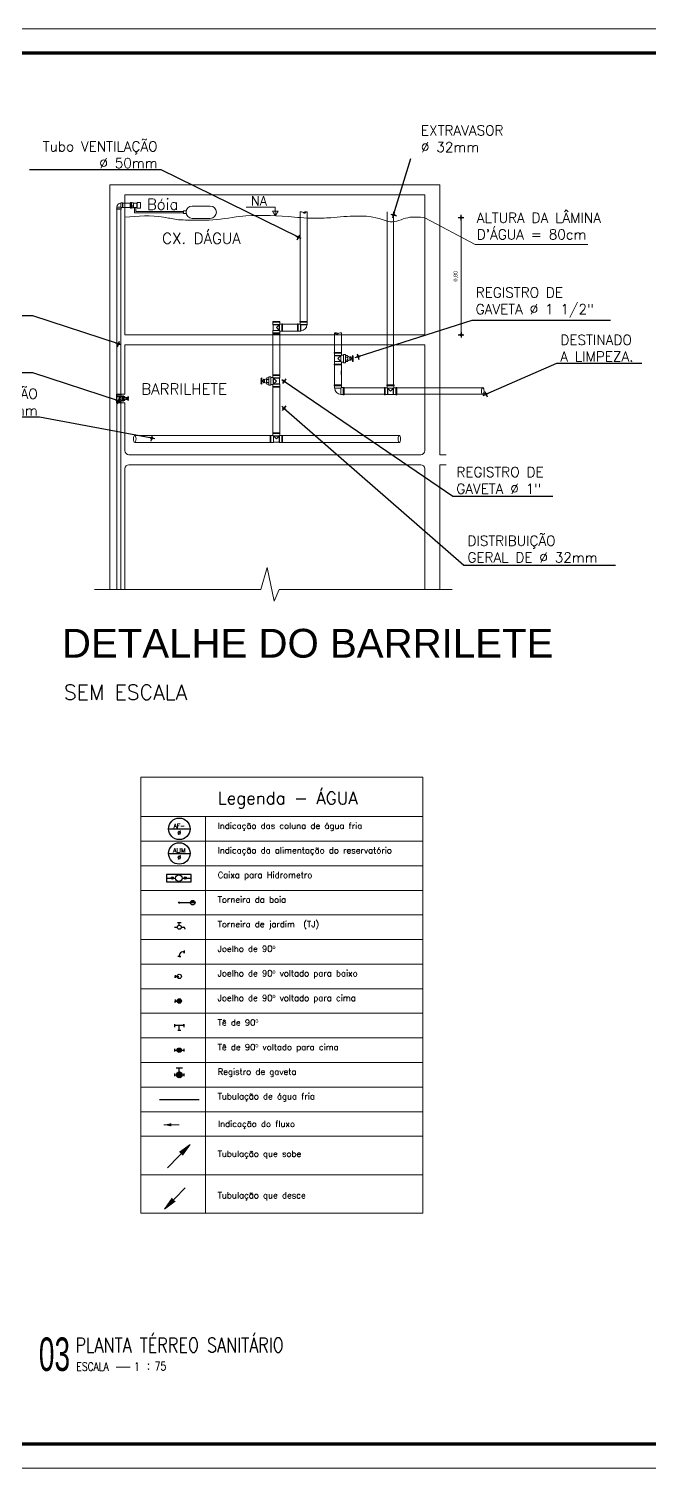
# Model space of a CAD drawing. Header units: millimetres. Extents: x 1345 to 2117, y 1214 to 1365.
# Drawn here: x 1962.67 to 1981.88, y 1251.49 to 1296.04 of the extents above; entities that cross this region are included whole.
import ezdxf
from ezdxf.enums import TextEntityAlignment as Align

# ---------------------------------------------------------------- set-up
doc = ezdxf.new("R2010")
doc.units = ezdxf.units.MM
doc.header["$LTSCALE"] = 0.5
for name, color, linetype in [('02', 2, 'Continuous'), ('APBAN', 4, 'Continuous'), ('CERC02', 3, 'Continuous'), ('CERÂMICA', 8, 'Continuous'), ('COTAS', 7, 'Continuous'), ('parede', 2, 'Continuous'), ('TEXT02', 3, 'Continuous'), ('TEXTO', 3, 'Continuous'), ('tubulação esg', 4, 'Continuous'), ('TUBULAÇÃO_HIDRÁULICA', 5, 'Continuous'), ('TXT_0', 7, 'Continuous'), ('TXT_2', 6, 'Continuous')]:
    doc.layers.add(name, color=color, linetype=linetype)
for name, color, linetype, lineweight in [('E-TXT-G', 3, 'Continuous', 30), ('E-TXT-W', 7, 'Continuous', 15), ('E-TXT-Y', 2, 'Continuous', 40)]:
    doc.layers.add(name, color=color, linetype=linetype, lineweight=lineweight)
doc.styles.add('ADITIVOCAD', font='ROMANS.shx')
doc.styles.add('COTAS', font='romans.shx')
doc.styles.add('R80', font='simplex.shx', dxfattribs={"height": 0.2})
doc.styles.add('REG140', font='romans.shx', dxfattribs={"width": 0.8, "height": 0.35})
doc.styles.add('REG80', font='romans.shx', dxfattribs={"width": 0.8, "height": 0.1})
doc.styles.add('ROMANS', font='romans', dxfattribs={"height": 0.1})
doc.styles.add('SANSSERIF', font='sas_____.pfb', dxfattribs={"height": 1})
doc.styles.add('SANSSERIF2', font='sanssb__.ttf', dxfattribs={"width": 0.8})
doc.styles.get("Standard").update_dxf_attribs({"font": 'arial.ttf'})
doc.dimstyles.new('COTAS', dxfattribs={"dimtxt": 0.08, "dimasz": 0.06, "dimexe": 0.18, "dimexo": 0.0625, "dimgap": 0.05, "dimtad": 1, "dimdec": 4, "dimzin": 4, "dimdsep": 46, "dimtxsty": 'R80', "dimblk1": 'DOT', "dimblk2": 'DOT', "dimsah": 1, "dimcen": 0.09, "dimse1": 1, "dimse2": 1, "dimclrt": 150, "dimadec": 0, "dimazin": 0, "dimtfac": 1, "dimtdec": 4, "dimtmove": 2, "dimatfit": 3, "dimldrblk": 'DOT', "dimfxl": 0, "dimtolj": 1, "dimtzin": 0, "dimarcsym": 0})

# ---------------------------------------------------------------- blocks, each defined once
blk = doc.blocks.new('_Dot')
at = {"color": 0, "lineweight": -2}
blk.add_line((-0.5, 0), (-1, 0), dxfattribs=at)
at = {"color": 0, "const_width": 0.5}
blk.add_lwpolyline([(-0.25, 0, 1), (0.25, 0, 1)], format="xyb", close=True, dxfattribs=at)
blk = doc.blocks.new('DOT')
for p, q in [((1.5, 0), (-1.5, 0)), ((0, -1.5), (0, 1.5))]:
    blk.add_line(p, q)
blk.add_circle((0, 0), 0.5)
blk = doc.blocks.new('Adh_Afn')
blk.add_line((-0.25, 0), (0.25, 0))
blk.add_circle((0, 0), 0.25)
at = {"flags": 8}
for tag, p in [('$AF', (0, 0.07)), ('$DIAM', (0, -0.091))]:
    blk.add_attdef(tag, text='', height=0.1, dxfattribs=at).set_placement(p, align=Align.MIDDLE)
blk = doc.blocks.new('ADH_HIDROM2')
h = blk.add_hatch(color=256)
edge = h.paths.add_edge_path()
edge.add_arc((-0.112, -0.001), 0.0185, 0, 360)
h = blk.add_hatch(color=256)
edge = h.paths.add_edge_path()
edge.add_arc((0.098, -0.001), 0.0185, 0, 360)
for p, q in [((-0.207, -0.001), (-0.061, -0.001)), ((0.047, -0.001), (0.193, -0.001))]:
    blk.add_line(p, q)
blk.add_lwpolyline([(-0.207, -0.061), (0.193, -0.061), (0.193, 0.059), (-0.207, 0.059)], close=True)
for centre, radius in [((-0.112, -0.001), 0.0185), ((-0.007, -0.001), 0.0539), ((0.098, -0.001), 0.0185)]:
    blk.add_circle(centre, radius)
blk = doc.blocks.new('ADH_TOR_BOIA')
for points in [[(-0.01, 0, 1), (0.01, 0, 1)], [(0.181, 0), (0.256, 0, 1)]]:
    blk.add_hatch(color=256).paths.add_polyline_path(points)
blk.add_line((0.01, 0), (0.256, 0))
for centre, radius in [((0, 0), 0.0103), ((0.219, 0), 0.0375)]:
    blk.add_circle(centre, radius)
blk = doc.blocks.new('ADH_TOR_PRE')
for p, q in [((-0.028, 0.078), (0.028, 0.078)), ((0, 0.032), (0, 0.078)), ((-0.078, 0), (-0.032, 0)), ((0.032, 0), (0.067, 0)), ((0.088, -0.022), (0.088, -0.032))]:
    blk.add_line(p, q)
blk.add_circle((0, 0), 0.0323)
blk.add_arc((0.067, -0.022), 0.0217, 359.6876, 88.1133)
blk = doc.blocks.new('Adh_cx_j90')
blk.add_lwpolyline([(0.078, 0.0225), (0.078, -0.0225), (0.078, 0), (0.06, 0, 0.4142136), (0, -0.06), (0, -0.078), (0.0225, -0.078), (-0.0225, -0.078)], format="xyb")
blk = doc.blocks.new('Adh_cx_j90b')
blk.add_lwpolyline([(-0.068, 0.022), (-0.068, -0.022), (-0.068, 0), (-0.006, 0)])
blk.add_circle((0, 0), 0.0359)
blk = doc.blocks.new('Adh_cx_j90c')
h = blk.add_hatch()
h.set_pattern_fill('_U', color=256, scale=0.003, angle=45, style=0, double=1)
h.set_pattern_definition([(45, (-6.0733674, -5.0413484), (-0.0021213203, 0.0021213203), []), (135, (-6.0733674, -5.0413484), (-0.0021213203, -0.0021213203), [])])
h.paths.add_polyline_path([(-0.017, 0, 1), (0.017, 0, 1)])
blk.add_lwpolyline([(-0.068, 0.022), (-0.068, -0.023), (-0.068, 0), (-0.036, 0)])
for radius in [0.0359, 0.017]:
    blk.add_circle((0, 0), radius)
blk = doc.blocks.new('Adh_cx_te90')
for p, q in [((-0.075, -0.0225), (-0.075, 0.0225)), ((0.075, 0), (-0.075, 0)), ((0, -0.075), (0, 0)), ((0.075, 0), (0.075, 0.0225)), ((0.075, 0.0225), (0.075, -0.0225)), ((-0.0225, -0.075), (0.0225, -0.075))]:
    blk.add_line(p, q)
blk = doc.blocks.new('Adh_cx_te90c')
h = blk.add_hatch()
h.set_pattern_fill('_U', color=256, scale=0.002, angle=45, style=0, double=1)
h.set_pattern_definition([(45, (-6.4294139, -5.0577083), (-0.00141421356, 0.00141421356), []), (135, (-6.4294139, -5.0577083), (-0.00141421356, -0.00141421356), [])])
h.paths.add_polyline_path([(-0.017, 0, 1), (0.017, 0, 1)])
for p, q in [((-0.078, 0.022), (-0.078, -0.022)), ((0.078, -0.022), (0.078, 0.022)), ((-0.078, 0), (-0.036, 0)), ((0.036, 0), (0.078, 0))]:
    blk.add_line(p, q)
for radius in [0.0359, 0.017]:
    blk.add_circle((0, 0), radius)
blk = doc.blocks.new('Adh_acs_rg')
h = blk.add_hatch()
h.set_pattern_fill('_U', color=256, scale=0.002, angle=45, style=0, double=1)
h.set_pattern_definition([(45, (-7.4131718, -5.1711377), (-0.00141421356, 0.00141421356), []), (135, (-7.4131718, -5.1711377), (-0.00141421356, -0.00141421356), [])])
h.paths.add_polyline_path([(-0.046, 0, 1), (0.046, 0, 1)])
for p, q in [((-0.078, 0.022), (-0.078, -0.022)), ((0.053, 0.108), (-0.053, 0.108)), ((0, 0.046), (0, 0.108)), ((0.078, -0.022), (0.078, 0.022)), ((-0.078, 0), (-0.046, 0)), ((0.046, 0), (0.078, 0))]:
    blk.add_line(p, q)
blk.add_circle((0, 0), 0.046)
blk = doc.blocks.new('Adhs_RefTbl')
at = {"color": 0, "linetype": 'ByBlock', "ltscale": 0.5}
blk.add_line((-0.321, 0), (0.321, 0), dxfattribs=at)
blk = doc.blocks.new('BOLA')
for p, q in [((-1.44, 0), (1.44, 0)), ((0, -1.44), (0, 1.44))]:
    blk.add_line(p, q)
blk.add_circle((0, 0), 0.452)
blk = doc.blocks.new('IND_DES')
at = {"layer": 'E-TXT-W'}
blk.add_line((0.027, -0.243), (0.198, -0.243), dxfattribs=at)
at = {"layer": 'E-TXT-G', "style": 'REG80', "width": 0.8}
for s, p in [('ESCALA', (-0.446, -0.286)), ('1', (0.243, -0.286)), (':', (0.399, -0.271))]:
    blk.add_text(s, height=0.1, dxfattribs=at).set_placement(p)
blk.add_attdef('ESCALA', (0.49, -0.281), '', height=0.1, dxfattribs=at)
at = {"layer": 'E-TXT-W', "style": 'SANSSERIF2', "width": 0.6}
blk.add_attdef('00', text='', height=0.4, dxfattribs=at).set_placement((-0.708, -0.288), align=Align.CENTER)
at = {"layer": 'E-TXT-Y', "style": 'REG140', "width": 0.8}
for tag, p in [('PROJETO', (-0.456, 0.183)), ('DESENHO', (-0.458, -0.066))]:
    blk.add_attdef(tag, p, '', height=0.175, dxfattribs=at)

msp = doc.modelspace()

# ---------------------------------------------------------------- hatches: boundary and pattern name
at = {"layer": 'CERÂMICA', "lineweight": 18}
h = msp.add_hatch(color=256, dxfattribs=at)
h.paths.add_polyline_path([(1967.66, 1261.513), (1967.381, 1261.224), (1967.429, 1261.177)])
h.paths.add_polyline_path([(1967.332, 1261.272), (1967.381, 1261.224), (1967.66, 1261.513)])
h = msp.add_hatch(color=256, dxfattribs=at)
h.paths.add_polyline_path([(1966.874, 1259.514), (1967.152, 1259.803), (1967.201, 1259.756)])
h.paths.add_polyline_path([(1967.103, 1259.85), (1967.152, 1259.803), (1966.874, 1259.514)])

# ---------------------------------------------------------------- linework, layer by layer
at = {"lineweight": 18}
for p, q in [((1966.138, 1272.878), (1974.871, 1272.878)), ((1966.138, 1259.387), (1966.138, 1272.878)), ((1974.871, 1259.387), (1974.871, 1272.878)), ((1966.138, 1271.66), (1974.871, 1271.66)), ((1968.136, 1259.387), (1968.136, 1271.66)), ((1966.138, 1270.899), (1974.871, 1270.899)), ((1966.138, 1270.138), (1974.871, 1270.138)), ((1966.138, 1269.377), (1974.871, 1269.377)), ((1966.138, 1268.616), (1974.871, 1268.616)), ((1966.138, 1267.854), (1974.871, 1267.854)), ((1966.138, 1267.093), (1974.871, 1267.093)), ((1966.138, 1266.332), (1974.871, 1266.332)), ((1966.138, 1265.571), (1974.871, 1265.571)), ((1966.138, 1264.81), (1974.871, 1264.81)), ((1966.138, 1264.049), (1974.871, 1264.049)), ((1966.138, 1263.287), (1974.871, 1263.287)), ((1966.138, 1262.526), (1974.871, 1262.526)), ((1967.325, 1262.12), (1966.853, 1262.12)), ((1966.138, 1261.765), (1974.871, 1261.765)), ((1966.961, 1260.789, 0.346), (1967.66, 1261.513, 0.346)), ((1967.66, 1261.513, 0.346), (1967.332, 1261.272, 0.346)), ((1967.66, 1261.513, 0.346), (1967.429, 1261.177, 0.346)), ((1966.138, 1260.576), (1974.871, 1260.576)), ((1966.874, 1259.514, 0.346), (1967.505, 1260.168, 0.346)), ((1966.874, 1259.514, 0.346), (1967.103, 1259.85, 0.346)), ((1966.874, 1259.514, 0.346), (1967.201, 1259.756, 0.346)), ((1966.138, 1259.387), (1974.871, 1259.387))]:
    msp.add_line(p, q, dxfattribs=at)
msp.add_solid([(1966.853, 1262.12), (1967.076, 1262.168), (1967.076, 1262.073)], dxfattribs=at)
at = {"layer": '02', "color": 4, "lineweight": 18}
for p, q in [((1974.925, 1290.195), (1976.486, 1289.368)), ((1976.486, 1289.368), (1979.975, 1289.368))]:
    msp.add_line(p, q, dxfattribs=at)
at = {"layer": '02', "color": 7, "lineweight": 18}
msp.add_line((1976.051, 1286.631), (1976.051, 1290.135), dxfattribs=at)
at = {"layer": '02', "lineweight": 18}
msp.add_lwpolyline([(1932.046, 1251.492), (1993.246, 1251.492), (1993.246, 1296.042), (1932.046, 1296.042)], close=True, dxfattribs=at)
at = {"layer": '02', "lineweight": 18, "const_width": 0.1}
msp.add_lwpolyline([(1932.796, 1252.242), (1992.496, 1252.242), (1992.496, 1295.292), (1932.796, 1295.292)], close=True, dxfattribs=at)
at = {"layer": 'COTAS', "lineweight": 18}
for p, q in [((1970.299, 1290.524), (1969.397, 1290.524)), ((1970.209, 1290.401), (1970.299, 1290.401)), ((1970.298, 1290.257), (1970.209, 1290.401)), ((1970.298, 1290.257), (1970.299, 1290.524)), ((1970.388, 1290.401), (1970.298, 1290.401)), ((1970.298, 1290.257), (1970.388, 1290.401))]:
    msp.add_line(p, q, dxfattribs=at)
msp.add_open_spline([(1974.925, 1290.195), (1974.749, 1290.214), (1974.387, 1290.253), (1973.952, 1290.003), (1973.185, 1290.327), (1972.366, 1290.207), (1971.399, 1290.162), (1970.464, 1290.265), (1969.379, 1290.293), (1968.419, 1290.107), (1967.762, 1290.129), (1967.287, 1290.113), (1966.583, 1290.29), (1966.046, 1290.246), (1965.643, 1290.213)], degree=3, knots=[0, 0, 0, 0, 0.524106, 1.079856, 1.342524, 2.93107, 3.472606, 4.25026, 5.747679, 6.709959, 7.160989, 7.720557, 8.12396, 9.322028, 9.322028, 9.322028, 9.322028], dxfattribs=at)
at = {"layer": 'parede', "color": 7, "lineweight": 18}
for p, q in [((1965.179, 1291.212), (1975.389, 1291.212)), ((1965.179, 1291.212), (1965.179, 1278.684)), ((1975.389, 1282.858), (1975.389, 1291.212)), ((1965.643, 1290.902), (1965.643, 1286.571)), ((1965.643, 1290.902), (1974.925, 1290.902)), ((1974.925, 1286.571), (1974.925, 1290.902)), ((1965.643, 1286.571), (1974.925, 1286.571)), ((1965.643, 1286.262), (1965.643, 1284.731)), ((1965.643, 1286.262), (1974.925, 1286.262)), ((1974.925, 1282.982), (1974.925, 1286.262)), ((1965.382, 1284.731), (1965.643, 1284.731)), ((1965.382, 1284.731), (1965.382, 1284.466)), ((1965.382, 1284.466), (1965.643, 1284.466)), ((1965.643, 1284.466), (1965.643, 1282.982)), ((1965.767, 1282.858), (1974.801, 1282.858)), ((1975.389, 1282.858), (1975.586, 1282.858)), ((1965.643, 1282.425), (1965.643, 1278.684)), ((1965.767, 1282.549), (1974.801, 1282.549)), ((1974.925, 1278.684), (1974.925, 1282.425)), ((1975.389, 1282.549), (1975.586, 1282.549)), ((1975.389, 1278.684), (1975.389, 1282.549))]:
    msp.add_line(p, q, dxfattribs=at)
for centre, start, end in [((1965.767, 1282.982), 180, 270), ((1974.801, 1282.982), 270, 0), ((1965.767, 1282.425), 90, 180), ((1974.801, 1282.425), 0, 90)]:
    msp.add_arc(centre, 0.124, start, end, dxfattribs=at)
at = {"layer": 'tubulação esg', "lineweight": 18}
for p, q in [((1965.519, 1290.651), (1965.515, 1290.647)), ((1965.515, 1290.647), (1965.515, 1290.525)), ((1965.519, 1290.522), (1965.519, 1290.651)), ((1965.567, 1290.651), (1965.519, 1290.651)), ((1965.57, 1290.654), (1965.567, 1290.651)), ((1965.567, 1290.513), (1965.567, 1290.651)), ((1965.57, 1290.51), (1965.57, 1290.654)), ((1965.582, 1290.654), (1965.57, 1290.654)), ((1965.582, 1290.51), (1965.582, 1290.654)), ((1965.582, 1290.644), (1965.808, 1290.644)), ((1965.808, 1290.505), (1965.808, 1290.656)), ((1965.808, 1290.656), (1965.811, 1290.656)), ((1965.815, 1290.66), (1965.815, 1290.663)), ((1965.815, 1290.505), (1965.815, 1290.656)), ((1965.818, 1290.667), (1965.846, 1290.667)), ((1965.818, 1290.663), (1965.818, 1290.498)), ((1965.846, 1290.498), (1965.846, 1290.663)), ((1965.849, 1290.66), (1965.849, 1290.663)), ((1965.849, 1290.505), (1965.849, 1290.656)), ((1965.852, 1290.656), (1965.904, 1290.656)), ((1965.906, 1290.507), (1965.906, 1290.655)), ((1965.906, 1290.649), (1966.017, 1290.649)), ((1966.017, 1290.656), (1966.02, 1290.656)), ((1966.017, 1290.505), (1966.017, 1290.656)), ((1966.024, 1290.66), (1966.024, 1290.663)), ((1966.024, 1290.505), (1966.024, 1290.656)), ((1966.027, 1290.667), (1966.121, 1290.667)), ((1966.124, 1290.66), (1966.124, 1290.663)), ((1966.124, 1290.505), (1966.124, 1290.656)), ((1966.131, 1290.656), (1966.128, 1290.656)), ((1966.131, 1290.505), (1966.131, 1290.656)), ((1965.386, 1290.471), (1965.39, 1290.474)), ((1965.386, 1290.458), (1965.386, 1290.471)), ((1965.386, 1290.471), (1965.531, 1290.471)), ((1965.386, 1290.458), (1965.531, 1290.458)), ((1965.39, 1290.522), (1965.393, 1290.525)), ((1965.39, 1290.474), (1965.39, 1290.522)), ((1965.39, 1290.522), (1965.519, 1290.522)), ((1965.39, 1290.474), (1965.528, 1290.474)), ((1965.393, 1290.525), (1965.515, 1290.525)), ((1965.398, 1290.458), (1965.398, 1284.719)), ((1965.515, 1290.525), (1965.519, 1290.522)), ((1965.519, 1290.522), (1965.528, 1290.513)), ((1965.519, 1290.458), (1965.519, 1284.719)), ((1965.528, 1290.474), (1965.528, 1290.513)), ((1965.567, 1290.513), (1965.528, 1290.513)), ((1965.531, 1290.471), (1965.528, 1290.474)), ((1965.531, 1290.458), (1965.531, 1290.471)), ((1965.57, 1290.51), (1965.567, 1290.513)), ((1965.582, 1290.51), (1965.57, 1290.51)), ((1965.582, 1290.515), (1965.808, 1290.515)), ((1965.808, 1290.505), (1965.811, 1290.505)), ((1965.815, 1290.498), (1965.815, 1290.501)), ((1965.818, 1290.495), (1965.846, 1290.495)), ((1965.849, 1290.498), (1965.849, 1290.501)), ((1965.852, 1290.505), (1965.893, 1290.505)), ((1965.893, 1290.581), (1965.899, 1290.581)), ((1965.893, 1290.501), (1965.893, 1290.581)), ((1965.893, 1290.501), (1965.899, 1290.501)), ((1965.899, 1290.501), (1965.899, 1290.581)), ((1965.899, 1290.505), (1965.904, 1290.505)), ((1965.906, 1290.512), (1966.017, 1290.512)), ((1965.942, 1290.512), (1965.942, 1290.343)), ((1967.459, 1290.343), (1965.942, 1290.343)), ((1965.983, 1290.512), (1965.983, 1290.383)), ((1967.459, 1290.383), (1965.983, 1290.383)), ((1966.017, 1290.505), (1966.02, 1290.505)), ((1966.024, 1290.498), (1966.024, 1290.501)), ((1966.027, 1290.495), (1966.121, 1290.495)), ((1966.124, 1290.498), (1966.124, 1290.501)), ((1966.131, 1290.505), (1966.128, 1290.505)), ((1967.542, 1290.404), (1967.459, 1290.404)), ((1967.459, 1290.323), (1967.459, 1290.404)), ((1967.542, 1290.323), (1967.459, 1290.323)), ((1968.287, 1290.553), (1967.727, 1290.553)), ((1968.287, 1290.174), (1967.727, 1290.174)), ((1971.069, 1286.985), (1971.069, 1290.375)), ((1971.283, 1286.985), (1971.283, 1290.375)), ((1973.761, 1290.378), (1973.761, 1285.018)), ((1973.964, 1285.018), (1973.964, 1290.378)), ((1970.221, 1286.985), (1970.221, 1286.966)), ((1970.444, 1286.985), (1970.221, 1286.985)), ((1970.221, 1286.966), (1970.225, 1286.961)), ((1970.444, 1286.966), (1970.221, 1286.966)), ((1970.221, 1286.623), (1970.225, 1286.628)), ((1970.221, 1286.604), (1970.221, 1286.623)), ((1970.444, 1286.623), (1970.221, 1286.623)), ((1970.225, 1286.961), (1970.225, 1286.888)), ((1970.439, 1286.961), (1970.225, 1286.961)), ((1970.225, 1286.888), (1970.231, 1286.882)), ((1970.225, 1286.888), (1970.332, 1286.888)), ((1970.225, 1286.702), (1970.231, 1286.708)), ((1970.225, 1286.628), (1970.225, 1286.702)), ((1970.225, 1286.702), (1970.332, 1286.702)), ((1970.439, 1286.628), (1970.225, 1286.628)), ((1970.231, 1286.882), (1970.231, 1286.707)), ((1970.231, 1286.882), (1970.332, 1286.882)), ((1970.231, 1286.708), (1970.332, 1286.708)), ((1970.439, 1286.901), (1970.332, 1286.795)), ((1970.425, 1286.888), (1970.332, 1286.888)), ((1970.419, 1286.882), (1970.332, 1286.882)), ((1970.439, 1286.688), (1970.332, 1286.795)), ((1970.419, 1286.708), (1970.332, 1286.708)), ((1970.425, 1286.702), (1970.332, 1286.702)), ((1970.419, 1286.882), (1970.419, 1286.708)), ((1970.425, 1286.888), (1970.425, 1286.702)), ((1970.444, 1286.966), (1970.439, 1286.961)), ((1970.439, 1286.961), (1970.439, 1286.911)), ((1970.439, 1286.628), (1970.439, 1286.678)), ((1970.444, 1286.623), (1970.439, 1286.628)), ((1970.444, 1286.985), (1970.444, 1286.966)), ((1970.444, 1286.604), (1970.444, 1286.623)), ((1970.499, 1286.901), (1970.449, 1286.901)), ((1970.499, 1286.688), (1970.449, 1286.688)), ((1970.504, 1286.906), (1970.499, 1286.901)), ((1970.499, 1286.688), (1970.499, 1286.901)), ((1970.499, 1286.901), (1970.985, 1286.901)), ((1970.504, 1286.683), (1970.499, 1286.688)), ((1970.499, 1286.688), (1970.985, 1286.688)), ((1970.523, 1286.906), (1970.504, 1286.906)), ((1970.504, 1286.683), (1970.504, 1286.906)), ((1970.523, 1286.683), (1970.504, 1286.683)), ((1970.523, 1286.683), (1970.523, 1286.906)), ((1970.985, 1286.683), (1970.985, 1286.906)), ((1970.985, 1286.906), (1971.004, 1286.906)), ((1970.985, 1286.683), (1971.004, 1286.683)), ((1971.004, 1286.683), (1971.004, 1286.906)), ((1971.004, 1286.906), (1971.009, 1286.901)), ((1971.004, 1286.683), (1971.009, 1286.688)), ((1971.009, 1286.688), (1971.009, 1286.901)), ((1971.009, 1286.901), (1971.069, 1286.901)), ((1971.009, 1286.688), (1971.083, 1286.688)), ((1971.064, 1286.985), (1971.287, 1286.985)), ((1971.064, 1286.985), (1971.064, 1286.966)), ((1971.064, 1286.966), (1971.287, 1286.966)), ((1971.064, 1286.966), (1971.069, 1286.961)), ((1971.069, 1286.961), (1971.282, 1286.961)), ((1971.069, 1286.961), (1971.069, 1286.901)), ((1971.083, 1286.888), (1971.069, 1286.901)), ((1971.083, 1286.888), (1971.282, 1286.888)), ((1971.083, 1286.688), (1971.083, 1286.888)), ((1971.089, 1286.882), (1971.083, 1286.888)), ((1971.083, 1286.688), (1971.089, 1286.694)), ((1971.276, 1286.882), (1971.089, 1286.882)), ((1971.089, 1286.694), (1971.089, 1286.882)), ((1971.282, 1286.888), (1971.276, 1286.882)), ((1971.287, 1286.966), (1971.282, 1286.961)), ((1971.282, 1286.961), (1971.282, 1286.888)), ((1971.287, 1286.985), (1971.287, 1286.966)), ((1972.132, 1286.027), (1972.132, 1286.63)), ((1972.346, 1286.027), (1972.346, 1286.63)), ((1970.444, 1286.604), (1970.221, 1286.604)), ((1970.225, 1285.333), (1970.225, 1286.604)), ((1970.439, 1285.333), (1970.439, 1286.604)), ((1972.127, 1286.027), (1972.127, 1286.007)), ((1972.351, 1286.027), (1972.127, 1286.027)), ((1972.351, 1286.027), (1972.127, 1286.027)), ((1972.351, 1286.007), (1972.127, 1286.007)), ((1972.127, 1286.007), (1972.131, 1286.003)), ((1972.131, 1286.003), (1972.131, 1285.929)), ((1972.347, 1286.003), (1972.131, 1286.003)), ((1972.131, 1285.929), (1972.239, 1285.929)), ((1972.131, 1285.929), (1972.137, 1285.923)), ((1972.131, 1285.741), (1972.137, 1285.747)), ((1972.131, 1285.741), (1972.239, 1285.741)), ((1972.131, 1285.667), (1972.131, 1285.741)), ((1972.137, 1285.923), (1972.239, 1285.923)), ((1972.137, 1285.923), (1972.137, 1285.747)), ((1972.137, 1285.747), (1972.239, 1285.747)), ((1972.347, 1285.942), (1972.239, 1285.835)), ((1972.333, 1285.929), (1972.239, 1285.929)), ((1972.327, 1285.923), (1972.239, 1285.923)), ((1972.347, 1285.727), (1972.239, 1285.835)), ((1972.327, 1285.747), (1972.239, 1285.747)), ((1972.333, 1285.741), (1972.239, 1285.741)), ((1972.327, 1285.923), (1972.327, 1285.747)), ((1972.333, 1285.929), (1972.333, 1285.741)), ((1972.351, 1286.007), (1972.347, 1286.003)), ((1972.347, 1286.003), (1972.347, 1285.952)), ((1972.347, 1285.667), (1972.347, 1285.717)), ((1972.351, 1286.027), (1972.351, 1286.007)), ((1972.407, 1285.942), (1972.356, 1285.942)), ((1972.407, 1285.727), (1972.356, 1285.727)), ((1972.412, 1285.947), (1972.407, 1285.942)), ((1972.407, 1285.727), (1972.407, 1285.942)), ((1972.412, 1285.722), (1972.407, 1285.727)), ((1972.473, 1285.966), (1972.412, 1285.966)), ((1972.412, 1285.704), (1972.412, 1285.966)), ((1972.473, 1285.704), (1972.473, 1285.966)), ((1972.483, 1285.93), (1972.531, 1285.93)), ((1972.483, 1285.882), (1972.531, 1285.882)), ((1972.483, 1285.787), (1972.531, 1285.787)), ((1972.483, 1285.74), (1972.531, 1285.74)), ((1972.609, 1285.882), (1972.541, 1285.906)), ((1972.541, 1285.763), (1972.541, 1285.906)), ((1972.609, 1285.787), (1972.541, 1285.763)), ((1972.609, 1285.795), (1972.609, 1285.875)), ((1972.609, 1285.808), (1972.609, 1285.861)), ((1972.614, 1285.888), (1972.641, 1285.888)), ((1972.614, 1285.861), (1972.641, 1285.861)), ((1972.614, 1285.808), (1972.641, 1285.808)), ((1972.614, 1285.782), (1972.641, 1285.782)), ((1972.646, 1285.795), (1972.646, 1285.875)), ((1972.646, 1285.847), (1972.685, 1285.847)), ((1972.646, 1285.823), (1972.685, 1285.823)), ((1972.685, 1285.93), (1972.707, 1285.922)), ((1972.685, 1285.74), (1972.685, 1285.93)), ((1972.685, 1285.74), (1972.707, 1285.748)), ((1970.098, 1285.01), (1970.098, 1285.271)), ((1970.098, 1285.271), (1970.16, 1285.271)), ((1970.16, 1285.01), (1970.16, 1285.271)), ((1970.22, 1285.333), (1970.22, 1285.313)), ((1970.22, 1285.333), (1970.445, 1285.333)), ((1970.22, 1285.333), (1970.445, 1285.333)), ((1970.22, 1285.313), (1970.225, 1285.308)), ((1970.22, 1285.313), (1970.445, 1285.313)), ((1970.225, 1285.308), (1970.225, 1285.258)), ((1970.225, 1285.308), (1970.44, 1285.308)), ((1970.445, 1285.313), (1970.44, 1285.308)), ((1970.44, 1285.308), (1970.44, 1285.234)), ((1970.445, 1285.333), (1970.445, 1285.313)), ((1972.127, 1285.662), (1972.131, 1285.667)), ((1972.351, 1285.662), (1972.127, 1285.662)), ((1972.127, 1285.642), (1972.127, 1285.662)), ((1972.351, 1285.642), (1972.127, 1285.642)), ((1972.347, 1285.667), (1972.131, 1285.667)), ((1972.132, 1285.019), (1972.132, 1285.642)), ((1972.351, 1285.662), (1972.347, 1285.667)), ((1972.347, 1285.019), (1972.347, 1285.642)), ((1972.351, 1285.642), (1972.351, 1285.662)), ((1972.473, 1285.704), (1972.412, 1285.704)), ((1969.886, 1285.236), (1969.864, 1285.228)), ((1969.886, 1285.046), (1969.864, 1285.053)), ((1969.886, 1285.046), (1969.886, 1285.236)), ((1969.925, 1285.153), (1969.886, 1285.153)), ((1969.925, 1285.128), (1969.886, 1285.128)), ((1969.925, 1285.101), (1969.925, 1285.181)), ((1969.957, 1285.194), (1969.93, 1285.194)), ((1969.957, 1285.167), (1969.93, 1285.167)), ((1969.957, 1285.114), (1969.93, 1285.114)), ((1969.957, 1285.087), (1969.93, 1285.087)), ((1969.963, 1285.188), (1970.03, 1285.212)), ((1969.963, 1285.101), (1969.963, 1285.181)), ((1969.963, 1285.114), (1969.963, 1285.167)), ((1969.963, 1285.093), (1970.03, 1285.069)), ((1970.03, 1285.069), (1970.03, 1285.212)), ((1970.088, 1285.236), (1970.04, 1285.236)), ((1970.088, 1285.188), (1970.04, 1285.188)), ((1970.088, 1285.093), (1970.04, 1285.093)), ((1970.088, 1285.046), (1970.04, 1285.046)), ((1970.098, 1285.01), (1970.16, 1285.01)), ((1970.16, 1285.253), (1970.164, 1285.248)), ((1970.16, 1285.028), (1970.164, 1285.033)), ((1970.164, 1285.248), (1970.215, 1285.248)), ((1970.164, 1285.033), (1970.164, 1285.248)), ((1970.164, 1285.033), (1970.215, 1285.033)), ((1970.22, 1284.968), (1970.225, 1284.973)), ((1970.22, 1284.948), (1970.22, 1284.968)), ((1970.22, 1284.968), (1970.445, 1284.968)), ((1970.22, 1284.948), (1970.445, 1284.948)), ((1970.225, 1285.248), (1970.332, 1285.141)), ((1970.225, 1285.033), (1970.332, 1285.141)), ((1970.225, 1284.973), (1970.225, 1285.023)), ((1970.225, 1284.973), (1970.44, 1284.973)), ((1970.225, 1284.948), (1970.225, 1283.538)), ((1970.238, 1285.234), (1970.238, 1285.047)), ((1970.238, 1285.234), (1970.332, 1285.234)), ((1970.238, 1285.047), (1970.332, 1285.047)), ((1970.244, 1285.228), (1970.244, 1285.053)), ((1970.244, 1285.228), (1970.332, 1285.228)), ((1970.244, 1285.053), (1970.332, 1285.053)), ((1970.44, 1285.234), (1970.332, 1285.234)), ((1970.434, 1285.228), (1970.332, 1285.228)), ((1970.434, 1285.053), (1970.332, 1285.053)), ((1970.44, 1285.047), (1970.332, 1285.047)), ((1970.44, 1285.234), (1970.434, 1285.228)), ((1970.434, 1285.228), (1970.434, 1285.053)), ((1970.44, 1285.047), (1970.434, 1285.053)), ((1970.44, 1284.973), (1970.44, 1285.047)), ((1970.445, 1284.968), (1970.44, 1284.973)), ((1970.44, 1284.948), (1970.44, 1283.538)), ((1970.445, 1284.948), (1970.445, 1284.968)), ((1972.351, 1285.019), (1972.127, 1285.019)), ((1972.127, 1285.019), (1972.127, 1285)), ((1972.351, 1285), (1972.127, 1285)), ((1972.127, 1285), (1972.132, 1284.995)), ((1972.132, 1284.995), (1972.132, 1284.921)), ((1972.346, 1284.995), (1972.132, 1284.995)), ((1972.332, 1284.921), (1972.132, 1284.921)), ((1972.132, 1284.921), (1972.138, 1284.915)), ((1972.138, 1284.915), (1972.326, 1284.915)), ((1972.326, 1284.915), (1972.332, 1284.921)), ((1972.326, 1284.728), (1972.326, 1284.915)), ((1972.332, 1284.921), (1972.346, 1284.935)), ((1972.332, 1284.722), (1972.332, 1284.921)), ((1972.351, 1285), (1972.346, 1284.995)), ((1972.346, 1284.995), (1972.346, 1284.935)), ((1972.405, 1284.935), (1972.346, 1284.935)), ((1972.351, 1285.019), (1972.351, 1285)), ((1972.41, 1284.94), (1972.405, 1284.935)), ((1972.405, 1284.722), (1972.405, 1284.935)), ((1972.41, 1284.717), (1972.41, 1284.94)), ((1972.43, 1284.94), (1972.41, 1284.94)), ((1972.43, 1284.717), (1972.43, 1284.94)), ((1972.43, 1284.934), (1973.676, 1284.934)), ((1973.676, 1284.939), (1973.676, 1284.716)), ((1973.676, 1284.939), (1973.696, 1284.939)), ((1973.696, 1284.939), (1973.696, 1284.716)), ((1973.696, 1284.939), (1973.701, 1284.934)), ((1973.701, 1284.934), (1973.701, 1284.721)), ((1973.701, 1284.934), (1973.751, 1284.934)), ((1973.756, 1285.018), (1973.979, 1285.018)), ((1973.756, 1285.018), (1973.756, 1284.999)), ((1973.756, 1284.999), (1973.979, 1284.999)), ((1973.756, 1284.999), (1973.76, 1284.994)), ((1973.76, 1284.994), (1973.974, 1284.994)), ((1973.76, 1284.994), (1973.76, 1284.944)), ((1973.76, 1284.934), (1973.867, 1284.828)), ((1973.96, 1284.921), (1973.774, 1284.921)), ((1973.774, 1284.921), (1973.774, 1284.828)), ((1973.774, 1284.721), (1973.774, 1284.828)), ((1973.954, 1284.915), (1973.78, 1284.915)), ((1973.78, 1284.915), (1973.78, 1284.828)), ((1973.78, 1284.727), (1973.78, 1284.828)), ((1973.974, 1284.934), (1973.867, 1284.828)), ((1973.954, 1284.915), (1973.954, 1284.828)), ((1973.954, 1284.727), (1973.954, 1284.828)), ((1973.96, 1284.921), (1973.96, 1284.828)), ((1973.96, 1284.721), (1973.96, 1284.828)), ((1973.979, 1284.999), (1973.974, 1284.994)), ((1973.974, 1284.994), (1973.974, 1284.944)), ((1973.979, 1285.018), (1973.979, 1284.999)), ((1974.034, 1284.934), (1973.984, 1284.934)), ((1974.038, 1284.939), (1974.034, 1284.934)), ((1974.034, 1284.934), (1974.034, 1284.721)), ((1974.038, 1284.939), (1974.038, 1284.716)), ((1974.058, 1284.939), (1974.038, 1284.939)), ((1974.058, 1284.939), (1974.058, 1284.716)), ((1974.058, 1284.934), (1976.72, 1284.934)), ((1965.528, 1284.719), (1965.39, 1284.719)), ((1965.39, 1284.719), (1965.39, 1284.706)), ((1965.528, 1284.706), (1965.39, 1284.706)), ((1965.39, 1284.706), (1965.393, 1284.703)), ((1965.39, 1284.494), (1965.393, 1284.497)), ((1965.528, 1284.494), (1965.39, 1284.494)), ((1965.39, 1284.482), (1965.39, 1284.494)), ((1965.528, 1284.482), (1965.39, 1284.482)), ((1965.525, 1284.703), (1965.393, 1284.703)), ((1965.393, 1284.703), (1965.393, 1284.658)), ((1965.393, 1284.658), (1965.396, 1284.654)), ((1965.393, 1284.658), (1965.459, 1284.658)), ((1965.393, 1284.543), (1965.396, 1284.546)), ((1965.393, 1284.497), (1965.393, 1284.543)), ((1965.393, 1284.543), (1965.459, 1284.543)), ((1965.525, 1284.497), (1965.393, 1284.497)), ((1965.396, 1284.654), (1965.459, 1284.654)), ((1965.396, 1284.546), (1965.396, 1284.654)), ((1965.396, 1284.546), (1965.459, 1284.546)), ((1965.398, 1284.482), (1965.398, 1278.684)), ((1965.525, 1284.666), (1965.459, 1284.6)), ((1965.516, 1284.658), (1965.459, 1284.658)), ((1965.513, 1284.654), (1965.459, 1284.654)), ((1965.525, 1284.534), (1965.459, 1284.6)), ((1965.513, 1284.546), (1965.459, 1284.546)), ((1965.516, 1284.543), (1965.459, 1284.543)), ((1965.513, 1284.546), (1965.513, 1284.654)), ((1965.516, 1284.543), (1965.516, 1284.658)), ((1965.519, 1284.482), (1965.519, 1278.684)), ((1965.528, 1284.706), (1965.525, 1284.703)), ((1965.525, 1284.703), (1965.525, 1284.673)), ((1965.525, 1284.497), (1965.525, 1284.528)), ((1965.528, 1284.494), (1965.525, 1284.497)), ((1965.528, 1284.719), (1965.528, 1284.706)), ((1965.528, 1284.482), (1965.528, 1284.494)), ((1965.562, 1284.666), (1965.531, 1284.666)), ((1965.562, 1284.534), (1965.531, 1284.534)), ((1965.565, 1284.669), (1965.562, 1284.666)), ((1965.562, 1284.666), (1965.562, 1284.534)), ((1965.565, 1284.531), (1965.562, 1284.534)), ((1965.603, 1284.681), (1965.565, 1284.681)), ((1965.565, 1284.681), (1965.565, 1284.52)), ((1965.603, 1284.52), (1965.565, 1284.52)), ((1965.603, 1284.681), (1965.603, 1284.52)), ((1965.609, 1284.659), (1965.638, 1284.659)), ((1965.609, 1284.63), (1965.638, 1284.63)), ((1965.609, 1284.571), (1965.638, 1284.571)), ((1965.609, 1284.542), (1965.638, 1284.542)), ((1965.686, 1284.63), (1965.644, 1284.644)), ((1965.644, 1284.644), (1965.644, 1284.557)), ((1965.686, 1284.571), (1965.644, 1284.557)), ((1965.686, 1284.625), (1965.686, 1284.576)), ((1965.686, 1284.617), (1965.686, 1284.584)), ((1965.689, 1284.633), (1965.706, 1284.633)), ((1965.689, 1284.617), (1965.706, 1284.617)), ((1965.689, 1284.584), (1965.706, 1284.584)), ((1965.689, 1284.568), (1965.706, 1284.568)), ((1965.709, 1284.625), (1965.709, 1284.576)), ((1965.709, 1284.608), (1965.733, 1284.608)), ((1965.709, 1284.593), (1965.733, 1284.593)), ((1965.733, 1284.659), (1965.747, 1284.654)), ((1965.733, 1284.659), (1965.733, 1284.542)), ((1965.733, 1284.542), (1965.747, 1284.547)), ((1972.332, 1284.722), (1972.326, 1284.728)), ((1972.405, 1284.722), (1972.332, 1284.722)), ((1972.41, 1284.717), (1972.405, 1284.722)), ((1972.43, 1284.717), (1972.41, 1284.717)), ((1972.43, 1284.732), (1973.676, 1284.732)), ((1973.676, 1284.716), (1973.696, 1284.716)), ((1973.696, 1284.716), (1973.701, 1284.721)), ((1973.701, 1284.721), (1973.774, 1284.721)), ((1973.774, 1284.721), (1973.78, 1284.727)), ((1973.954, 1284.727), (1973.78, 1284.727)), ((1973.96, 1284.721), (1973.954, 1284.727)), ((1974.034, 1284.721), (1973.96, 1284.721)), ((1974.038, 1284.716), (1974.034, 1284.721)), ((1974.058, 1284.716), (1974.038, 1284.716)), ((1974.058, 1284.732), (1976.72, 1284.732)), ((1970.444, 1283.538), (1970.221, 1283.538)), ((1970.221, 1283.538), (1970.221, 1283.519)), ((1970.444, 1283.519), (1970.221, 1283.519)), ((1970.221, 1283.519), (1970.225, 1283.514)), ((1970.439, 1283.514), (1970.225, 1283.514)), ((1970.225, 1283.514), (1970.225, 1283.464)), ((1970.444, 1283.519), (1970.439, 1283.514)), ((1970.439, 1283.464), (1970.439, 1283.514)), ((1970.444, 1283.538), (1970.444, 1283.519)), ((1970.141, 1283.454), (1965.948, 1283.454)), ((1970.141, 1283.241), (1965.95, 1283.241)), ((1970.141, 1283.459), (1970.141, 1283.236)), ((1970.141, 1283.459), (1970.161, 1283.459)), ((1970.141, 1283.236), (1970.161, 1283.236)), ((1970.161, 1283.459), (1970.161, 1283.236)), ((1970.161, 1283.459), (1970.166, 1283.454)), ((1970.161, 1283.236), (1970.166, 1283.241)), ((1970.166, 1283.454), (1970.166, 1283.241)), ((1970.166, 1283.454), (1970.216, 1283.454)), ((1970.166, 1283.241), (1970.239, 1283.241)), ((1970.225, 1283.454), (1970.332, 1283.347)), ((1970.239, 1283.44), (1970.425, 1283.44)), ((1970.239, 1283.44), (1970.239, 1283.347)), ((1970.239, 1283.241), (1970.239, 1283.347)), ((1970.239, 1283.241), (1970.245, 1283.247)), ((1970.245, 1283.434), (1970.419, 1283.434)), ((1970.245, 1283.434), (1970.245, 1283.347)), ((1970.245, 1283.247), (1970.245, 1283.347)), ((1970.419, 1283.246), (1970.245, 1283.246)), ((1970.318, 1283.246), (1970.334, 1283.246)), ((1970.346, 1283.246), (1970.33, 1283.246)), ((1970.442, 1283.457), (1970.332, 1283.347)), ((1970.439, 1283.454), (1970.332, 1283.347)), ((1970.419, 1283.434), (1970.419, 1283.347)), ((1970.419, 1283.434), (1970.419, 1283.347)), ((1970.419, 1283.246), (1970.419, 1283.347)), ((1970.419, 1283.282), (1970.419, 1283.347)), ((1970.425, 1283.241), (1970.419, 1283.247)), ((1970.425, 1283.44), (1970.425, 1283.347)), ((1970.425, 1283.44), (1970.425, 1283.347)), ((1970.425, 1283.241), (1970.425, 1283.347)), ((1970.425, 1283.291), (1970.425, 1283.347)), ((1970.499, 1283.241), (1970.425, 1283.241)), ((1970.499, 1283.454), (1970.449, 1283.454)), ((1970.504, 1283.459), (1970.499, 1283.454)), ((1970.499, 1283.454), (1970.499, 1283.241)), ((1970.504, 1283.236), (1970.499, 1283.241)), ((1970.504, 1283.236), (1970.499, 1283.241)), ((1970.504, 1283.459), (1970.504, 1283.236)), ((1970.523, 1283.459), (1970.504, 1283.459)), ((1970.523, 1283.236), (1970.504, 1283.236)), ((1970.523, 1283.236), (1970.504, 1283.236)), ((1970.523, 1283.459), (1970.523, 1283.236)), ((1970.523, 1283.454), (1974.14, 1283.454)), ((1970.523, 1283.241), (1974.138, 1283.241)), ((1969.85, 1278.684), (1970.044, 1279.374)), ((1970.044, 1279.374), (1970.266, 1278.323)), ((1964.697, 1278.684), (1969.85, 1278.684)), ((1970.266, 1278.323), (1970.421, 1278.684)), ((1970.421, 1278.684), (1975.771, 1278.684))]:
    msp.add_line(p, q, dxfattribs=at)
at = {"layer": 'tubulação esg', "color": 84, "lineweight": 18}
msp.add_line((1972.344, 1285.457), (1972.344, 1285.338), dxfattribs=at)
at = {"layer": 'tubulação esg', "lineweight": 18}
for centre, radius, start, end in [((1965.518, 1290.522), 0.125, 91.4733, 178.5267), ((1965.811, 1290.66), 0.00344, 270, 0), ((1965.818, 1290.663), 0.00344, 90, 180), ((1965.846, 1290.663), 0.00344, 0, 90), ((1965.852, 1290.66), 0.00344, 180, 270), ((1965.904, 1290.655), 0.00172, 0, 90), ((1966.02, 1290.66), 0.00344, 270, 0), ((1966.027, 1290.663), 0.00344, 90, 180), ((1966.121, 1290.663), 0.00344, 0, 90), ((1966.128, 1290.66), 0.00344, 180, 270), ((1965.811, 1290.501), 0.00344, 0, 90), ((1965.818, 1290.498), 0.00344, 180, 270), ((1965.846, 1290.498), 0.00344, 270, 0), ((1965.852, 1290.501), 0.00344, 90, 180), ((1965.904, 1290.507), 0.00172, 270, 0), ((1966.02, 1290.501), 0.00344, 0, 90), ((1966.027, 1290.498), 0.00344, 180, 270), ((1966.121, 1290.498), 0.00344, 270, 0), ((1966.128, 1290.501), 0.00344, 90, 180), ((1967.727, 1290.363), 0.189, 90, 270), ((1968.287, 1290.363), 0.189, 270, 90), ((1970.449, 1286.911), 0.00979, 180, 270), ((1970.449, 1286.678), 0.00979, 90, 180), ((1971.084, 1286.887), 0.193, 271.4733, 358.5267), ((1972.356, 1285.952), 0.00987, 180, 270), ((1972.356, 1285.717), 0.00987, 90, 180), ((1972.507, 1285.906), 0.0339, 135.4223, 224.5777), ((1972.594, 1285.835), 0.121, 156.8351, 203.1649), ((1972.507, 1285.763), 0.0339, 135.4223, 224.5777), ((1972.507, 1285.906), 0.0339, 315.4223, 44.5777), ((1972.42, 1285.835), 0.121, 336.8351, 23.1649), ((1972.507, 1285.763), 0.0339, 315.4223, 44.5777), ((1972.627, 1285.875), 0.019, 135.4223, 224.5777), ((1972.676, 1285.835), 0.0676, 156.8351, 203.1649), ((1972.627, 1285.795), 0.019, 135.4223, 224.5777), ((1972.627, 1285.875), 0.019, 315.4223, 44.5777), ((1972.579, 1285.835), 0.0676, 336.8351, 23.1649), ((1972.627, 1285.795), 0.019, 315.4223, 44.5777), ((1972.718, 1285.891), 0.0122, 127.6906, 232.3094), ((1972.718, 1285.852), 0.0122, 127.6906, 232.3094), ((1972.718, 1285.817), 0.0122, 127.6906, 232.3094), ((1972.718, 1285.778), 0.0122, 127.6906, 232.3094), ((1972.703, 1285.91), 0.0122, 0, 70.6943), ((1972.703, 1285.759), 0.0122, 289.3057, 0), ((1972.703, 1285.91), 0.0122, 307.6906, 0), ((1972.703, 1285.872), 0.0122, 0, 52.3094), ((1972.703, 1285.872), 0.0122, 307.6906, 0), ((1972.703, 1285.833), 0.0122, 0, 52.3094), ((1972.703, 1285.837), 0.0122, 307.6906, 0), ((1972.703, 1285.798), 0.0122, 0, 52.3094), ((1972.703, 1285.798), 0.0122, 307.6906, 0), ((1972.703, 1285.759), 0.0122, 0, 52.3094), ((1969.868, 1285.216), 0.0122, 109.3057, 180), ((1969.868, 1285.216), 0.0122, 180, 232.3094), ((1969.868, 1285.178), 0.0122, 127.6906, 180), ((1969.868, 1285.178), 0.0122, 180, 232.3094), ((1969.868, 1285.139), 0.0122, 127.6906, 180), ((1969.868, 1285.142), 0.0122, 180, 232.3094), ((1969.868, 1285.104), 0.0122, 127.6906, 180), ((1969.868, 1285.104), 0.0122, 180, 232.3094), ((1969.868, 1285.065), 0.0122, 127.6906, 180), ((1969.868, 1285.065), 0.0122, 180, 250.6943), ((1969.853, 1285.197), 0.0122, 307.6906, 52.3094), ((1969.853, 1285.158), 0.0122, 307.6906, 52.3094), ((1969.853, 1285.123), 0.0122, 307.6906, 52.3094), ((1969.853, 1285.084), 0.0122, 307.6906, 52.3094), ((1969.944, 1285.181), 0.019, 135.4223, 224.5777), ((1969.992, 1285.141), 0.0676, 156.8351, 203.1649), ((1969.944, 1285.101), 0.019, 135.4223, 224.5777), ((1969.944, 1285.181), 0.019, 315.4223, 44.5777), ((1969.895, 1285.141), 0.0676, 336.8351, 23.1649), ((1969.944, 1285.101), 0.019, 315.4223, 44.5777), ((1970.064, 1285.212), 0.0339, 135.4223, 224.5777), ((1970.151, 1285.141), 0.121, 156.8351, 203.1649), ((1970.064, 1285.069), 0.0339, 135.4223, 224.5777), ((1970.064, 1285.212), 0.0339, 315.4223, 44.5777), ((1969.977, 1285.141), 0.121, 336.8351, 23.1649), ((1970.064, 1285.069), 0.0339, 315.4223, 44.5777), ((1970.215, 1285.258), 0.00987, 270, 0), ((1970.215, 1285.023), 0.00987, 0, 90), ((1972.331, 1284.92), 0.193, 181.4733, 268.5267), ((1973.751, 1284.944), 0.00979, 270, 0), ((1973.984, 1284.944), 0.00979, 180, 270), ((1965.531, 1284.673), 0.00606, 180, 270), ((1965.531, 1284.528), 0.00606, 90, 180), ((1965.623, 1284.644), 0.0208, 135.4223, 224.5777), ((1965.677, 1284.6), 0.0742, 156.8351, 203.1649), ((1965.623, 1284.557), 0.0208, 135.4223, 224.5777), ((1965.623, 1284.644), 0.0208, 315.4223, 44.5777), ((1965.57, 1284.6), 0.0742, 336.8351, 23.1649), ((1965.623, 1284.557), 0.0208, 315.4223, 44.5777), ((1965.697, 1284.625), 0.0117, 135.4223, 224.5777), ((1965.727, 1284.6), 0.0416, 156.8351, 203.1649), ((1965.697, 1284.576), 0.0117, 135.4223, 224.5777), ((1965.697, 1284.625), 0.0117, 315.4223, 44.5777), ((1965.668, 1284.6), 0.0416, 336.8351, 23.1649), ((1965.697, 1284.576), 0.0117, 315.4223, 44.5777), ((1965.753, 1284.635), 0.00752, 127.6906, 232.3094), ((1965.753, 1284.611), 0.00752, 127.6906, 232.3094), ((1965.753, 1284.59), 0.00752, 127.6906, 232.3094), ((1965.753, 1284.566), 0.00752, 127.6906, 232.3094), ((1965.744, 1284.647), 0.00752, 0, 70.6943), ((1965.744, 1284.554), 0.00752, 289.3057, 0), ((1965.744, 1284.647), 0.00752, 307.6906, 0), ((1965.744, 1284.623), 0.00752, 0, 52.3094), ((1965.744, 1284.623), 0.00752, 307.6906, 0), ((1965.744, 1284.599), 0.00752, 0, 52.3094), ((1965.744, 1284.601), 0.00752, 307.6906, 0), ((1965.744, 1284.578), 0.00752, 0, 52.3094), ((1965.744, 1284.578), 0.00752, 307.6906, 0), ((1965.744, 1284.554), 0.00752, 0, 52.3094), ((1970.216, 1283.464), 0.00979, 270, 0), ((1970.449, 1283.464), 0.00979, 180, 270)]:
    msp.add_arc(centre, radius, start, end, dxfattribs=at)
at = {"layer": 'tubulação esg', "lineweight": 18, "extrusion": (0, 0, -1)}
for centre in [(1976.725, 1284.828), (1974.14, 1283.347)]:
    msp.add_ellipse(centre, major_axis=(0, -0.107), ratio=0.366698, dxfattribs=at)
at = {"layer": 'tubulação esg', "lineweight": 18}
msp.add_ellipse((1965.948, 1283.347), major_axis=(0, -0.107), ratio=0.366698, dxfattribs=at)
for points in [[(1971.263, 1290.379), (1971.192, 1290.338), (1971.143, 1290.37), (1971.069, 1290.375)], [(1971.169, 1290.35), (1971.212, 1290.378), (1971.283, 1290.375)], [(1972.132, 1286.631), (1972.217, 1286.593), (1972.266, 1286.625), (1972.346, 1286.63)], [(1972.239, 1286.606), (1972.197, 1286.634), (1972.138, 1286.63)]]:
    msp.add_spline(points, degree=3, dxfattribs=at)

# ---------------------------------------------------------------- block references
at = {"lineweight": 18}
ref = msp.add_blockref('Adh_Afn', (1967.327, 1271.28), dxfattribs=dict(at, xscale=1.332039147057223, yscale=1.332039147057223, zscale=1.332039147057223))
ref.add_attrib('$AF', 'AF-', dxfattribs={"height": 0.1332, "style": 'ADITIVOCAD', "flags": 8}).set_placement((1967.327, 1271.373), align=Align.MIDDLE)
ref.add_attrib('$DIAM', '%%C', dxfattribs={"height": 0.1332, "style": 'ADITIVOCAD', "flags": 8}).set_placement((1967.327, 1271.159), align=Align.MIDDLE)
ref = msp.add_blockref('Adh_Afn', (1967.327, 1270.519), dxfattribs=dict(at, xscale=1.332039147057223, yscale=1.332039147057223, zscale=1.332039147057223))
ref.add_attrib('$AF', 'ALIM', dxfattribs={"height": 0.1332, "style": 'ADITIVOCAD', "flags": 8}).set_placement((1967.327, 1270.612), align=Align.MIDDLE)
ref.add_attrib('$DIAM', '%%C', dxfattribs={"height": 0.1332, "style": 'ADITIVOCAD', "flags": 8}).set_placement((1967.327, 1270.397), align=Align.MIDDLE)
at = {"lineweight": 18, "xscale": 1.9029130672251, "yscale": 1.9029130672251, "zscale": 1.9029130672251}
for name, p in [('ADH_HIDROM2', (1967.327, 1269.757)), ('ADH_TOR_BOIA', (1967.327, 1268.996)), ('ADH_TOR_PRE', (1967.327, 1268.235)), ('Adh_cx_j90', (1967.327, 1267.474)), ('Adh_cx_j90b', (1967.327, 1266.713)), ('Adh_cx_j90c', (1967.327, 1265.952)), ('Adh_cx_te90', (1967.327, 1265.19)), ('Adh_cx_te90c', (1967.327, 1264.429)), ('Adh_acs_rg', (1967.327, 1263.668))]:
    msp.add_blockref(name, p, dxfattribs=at)
at = {"lineweight": 18}
ref = msp.add_blockref('IND_DES', (1965.298, 1255.249), dxfattribs=dict(at, xscale=2.591993519999988, yscale=2.591993519999988, zscale=2.591993519999988))
ref.add_attrib('00', '03', dxfattribs={"layer": 'E-TXT-W', "height": 1.0368, "style": 'SANSSERIF', "width": 0.6}).set_placement((1963.462, 1254.502), align=Align.CENTER)
ref.add_attrib('DESENHO', 'PLANTA TÉRREO SANITÁRIO', (1964.11, 1255.078), dxfattribs={"layer": 'E-TXT-Y', "height": 0.4536, "style": 'REG140', "width": 0.8})
ref.add_attrib('ESCALA', '75', (1966.567, 1254.52), dxfattribs={"layer": 'E-TXT-G', "height": 0.2592, "style": 'REG80', "width": 0.8})
ref = msp.add_blockref('IND_DES', (1965.298, 1255.249), dxfattribs=dict(at, xscale=2.591993519999988, yscale=2.591993519999988, zscale=2.591993519999988))
ref.add_attrib('00', '03', dxfattribs={"layer": 'E-TXT-W', "height": 1.0368, "style": 'SANSSERIF', "width": 0.6}).set_placement((1963.462, 1254.502), align=Align.CENTER)
ref.add_attrib('DESENHO', 'PLANTA TÉRREO SANITÁRIO', (1964.11, 1255.078), dxfattribs={"layer": 'E-TXT-Y', "height": 0.4536, "style": 'REG140', "width": 0.8})
ref.add_attrib('ESCALA', '75', (1966.567, 1254.52), dxfattribs={"layer": 'E-TXT-G', "height": 0.2592, "style": 'REG80', "width": 0.8})
at = {"layer": '02', "color": 7, "lineweight": 18, "xscale": 0.06, "yscale": 0.06, "zscale": 0.06}
for p, rotation in [((1976.051, 1290.195), 90), ((1976.051, 1286.571), 270)]:
    msp.add_blockref('BOLA', p, dxfattribs=dict(at, rotation=rotation))
at = {"layer": 'TUBULAÇÃO_HIDRÁULICA', "lineweight": 18, "xscale": 1.9029130672251, "yscale": 1.9029130672251, "zscale": 1.9029130672251}
msp.add_blockref('Adhs_RefTbl', (1967.327, 1262.907), dxfattribs=at)

# ---------------------------------------------------------------- texts
at = {"layer": '02', "color": 3, "lineweight": 18, "insert": (1975.891, 1288.383), "char_height": 0.12, "attachment_point": 5, "rotation": 90}
msp.add_mtext('\\A1;0,80', dxfattribs=at)
at = {"layer": 'APBAN', "lineweight": 18, "style": 'COTAS'}
for s, insert, char_height, attachment_point in [('EXTRAVASOR\\P%%C 32mm', (1974.808, 1292.639), 0.3094, 4), ('Tubo VENTILAÇÃO\\P%%C 50mm', (1966.656, 1291.731), 0.30938, 9), ('REGISTRO DE\\PGAVETA %%C 1 1/2"', (1976.504, 1287.571), 0.30938, 4), ('DESTINADO\\PA LIMPEZA.', (1979.124, 1286.156), 0.3094, 4), ('DISTRIBUIÇÃO\\PGERAL DE %%C 32mm', (1962.944, 1284.076), 0.30938, 9), ('REGISTRO DE\\PGAVETA %%C 1"', (1975.904, 1282.065), 0.30938, 4), ('DISTRIBUIÇÃO\\PGERAL DE %%C 32mm', (1976.247, 1279.938), 0.30938, 4)]:
    msp.add_mtext(s, dxfattribs=dict(at, insert=insert, char_height=char_height, attachment_point=attachment_point))
at = {"layer": 'APBAN', "lineweight": 18, "insert": (1976.538, 1289.935), "char_height": 0.30938, "width": 4.37067, "attachment_point": 4, "style": 'COTAS'}
msp.add_mtext("ALTURA DA LÂMINA D'ÁGUA = 80cm", dxfattribs=at)
at = {"layer": 'CERC02', "lineweight": 18, "style": 'ROMANS'}
msp.add_text('SEM ESCALA', height=0.4641, dxfattribs=at).set_placement((1963.751, 1275.742, -1.5), align=Align.TOP_LEFT)
at = {"layer": 'TEXT02', "lineweight": 18, "style": 'ROMANS'}
msp.add_text('Bóia', height=0.3403, dxfattribs=at).set_placement((1966.323, 1290.44))
for s, height, p in [('NA', 0.2893, (1969.548, 1290.86)), ('CX. DÁGUA', 0.3403, (1966.795, 1289.726)), ('BARRILHETE', 0.3403, (1966.149, 1285.064))]:
    msp.add_text(s, height=height, dxfattribs=at).set_placement(p, align=Align.TOP_LEFT)
at = {"layer": 'TEXTO', "lineweight": 18, "style": 'SANSSERIF'}
msp.add_text('DETALHE DO BARRILETE', height=0.89102, dxfattribs=at).set_placement((1963.693, 1277.47), align=Align.TOP_LEFT)
at = {"layer": 'TXT_0', "lineweight": 18, "style": 'ADITIVOCAD'}
for s, height, p in [('Indicação das coluna de água fria', 0.19029, (1968.517, 1271.28)), ('Indicação da alimentação do reservatório', 0.19029, (1968.517, 1270.519)), ('Caixa para Hidrometro', 0.19029, (1968.517, 1269.757)), ('Torneira da boia', 0.19029, (1968.517, 1268.996)), ('Torneira de jardim  (TJ)', 0.19029, (1968.517, 1268.235)), ('Joelho de 90º', 0.19029, (1968.517, 1267.474)), ('Joelho de 90º voltado para baixo', 0.19029, (1968.517, 1266.713)), ('Joelho de 90º voltado para cima', 0.19029, (1968.517, 1265.952)), ('Tê de 90º', 0.1903, (1968.517, 1265.19)), ('Tê de 90º voltado para cima', 0.19029, (1968.517, 1264.429)), ('Registro de gaveta', 0.19029, (1968.517, 1263.668)), ('Tubulação de água fria', 0.19029, (1968.517, 1262.907)), ('Indicação do fluxo ', 0.19029, (1968.527, 1262.055)), ('Tubulação que sobe', 0.19029, (1968.517, 1261.128)), ('Tubulação que desce', 0.19029, (1968.517, 1259.842))]:
    msp.add_text(s, height=height, dxfattribs=at).set_placement(p)
at = {"layer": 'TXT_2', "lineweight": 18, "style": 'ADITIVOCAD'}
msp.add_text('Legenda - ÁGUA', height=0.38058, dxfattribs=at).set_placement((1968.517, 1272.041))

# ---------------------------------------------------------------- leaders
at = {"layer": 'APBAN', "lineweight": 18}
msp.add_leader([(1973.964, 1290.282), (1974.498, 1292.028)], dimstyle='COTAS', override={"dimldrblk": 'DOT'}, dxfattribs=at)
at = {"layer": 'APBAN', "lineweight": 18, "annotation_type": 0, "has_hookline": 1}
for points, hookline_direction, text_width in [([(1971.018, 1289.588), (1966.766, 1291.681), (1966.706, 1291.681)], 1, 3.963), ([(1965.447, 1286.288), (1962.791, 1287.159), (1962.731, 1287.159)], 1, 4.582), ([(1972.862, 1285.896), (1976.394, 1287.028), (1976.454, 1287.028)], 0, 4.169), ([(1965.447, 1284.524), (1962.791, 1285.395), (1962.731, 1285.395)], 1, 2.077), ([(1976.822, 1284.732), (1979.014, 1285.694), (1979.074, 1285.694)], 0, 2.519), ([(1970.574, 1285.134), (1975.794, 1281.573), (1975.854, 1281.573)], 0, 2.991), ([(1966.478, 1283.372), (1962.994, 1284.026)], 1, 4.582), ([(1970.568, 1284.301), (1976.137, 1279.446), (1976.197, 1279.446)], 0, 4.582)]:
    msp.add_leader(points, dimstyle='COTAS', override={"dimldrblk": 'DOT'}, dxfattribs=dict(at, hookline_direction=hookline_direction, text_width=text_width))

doc.saveas('drawing.dxf')
